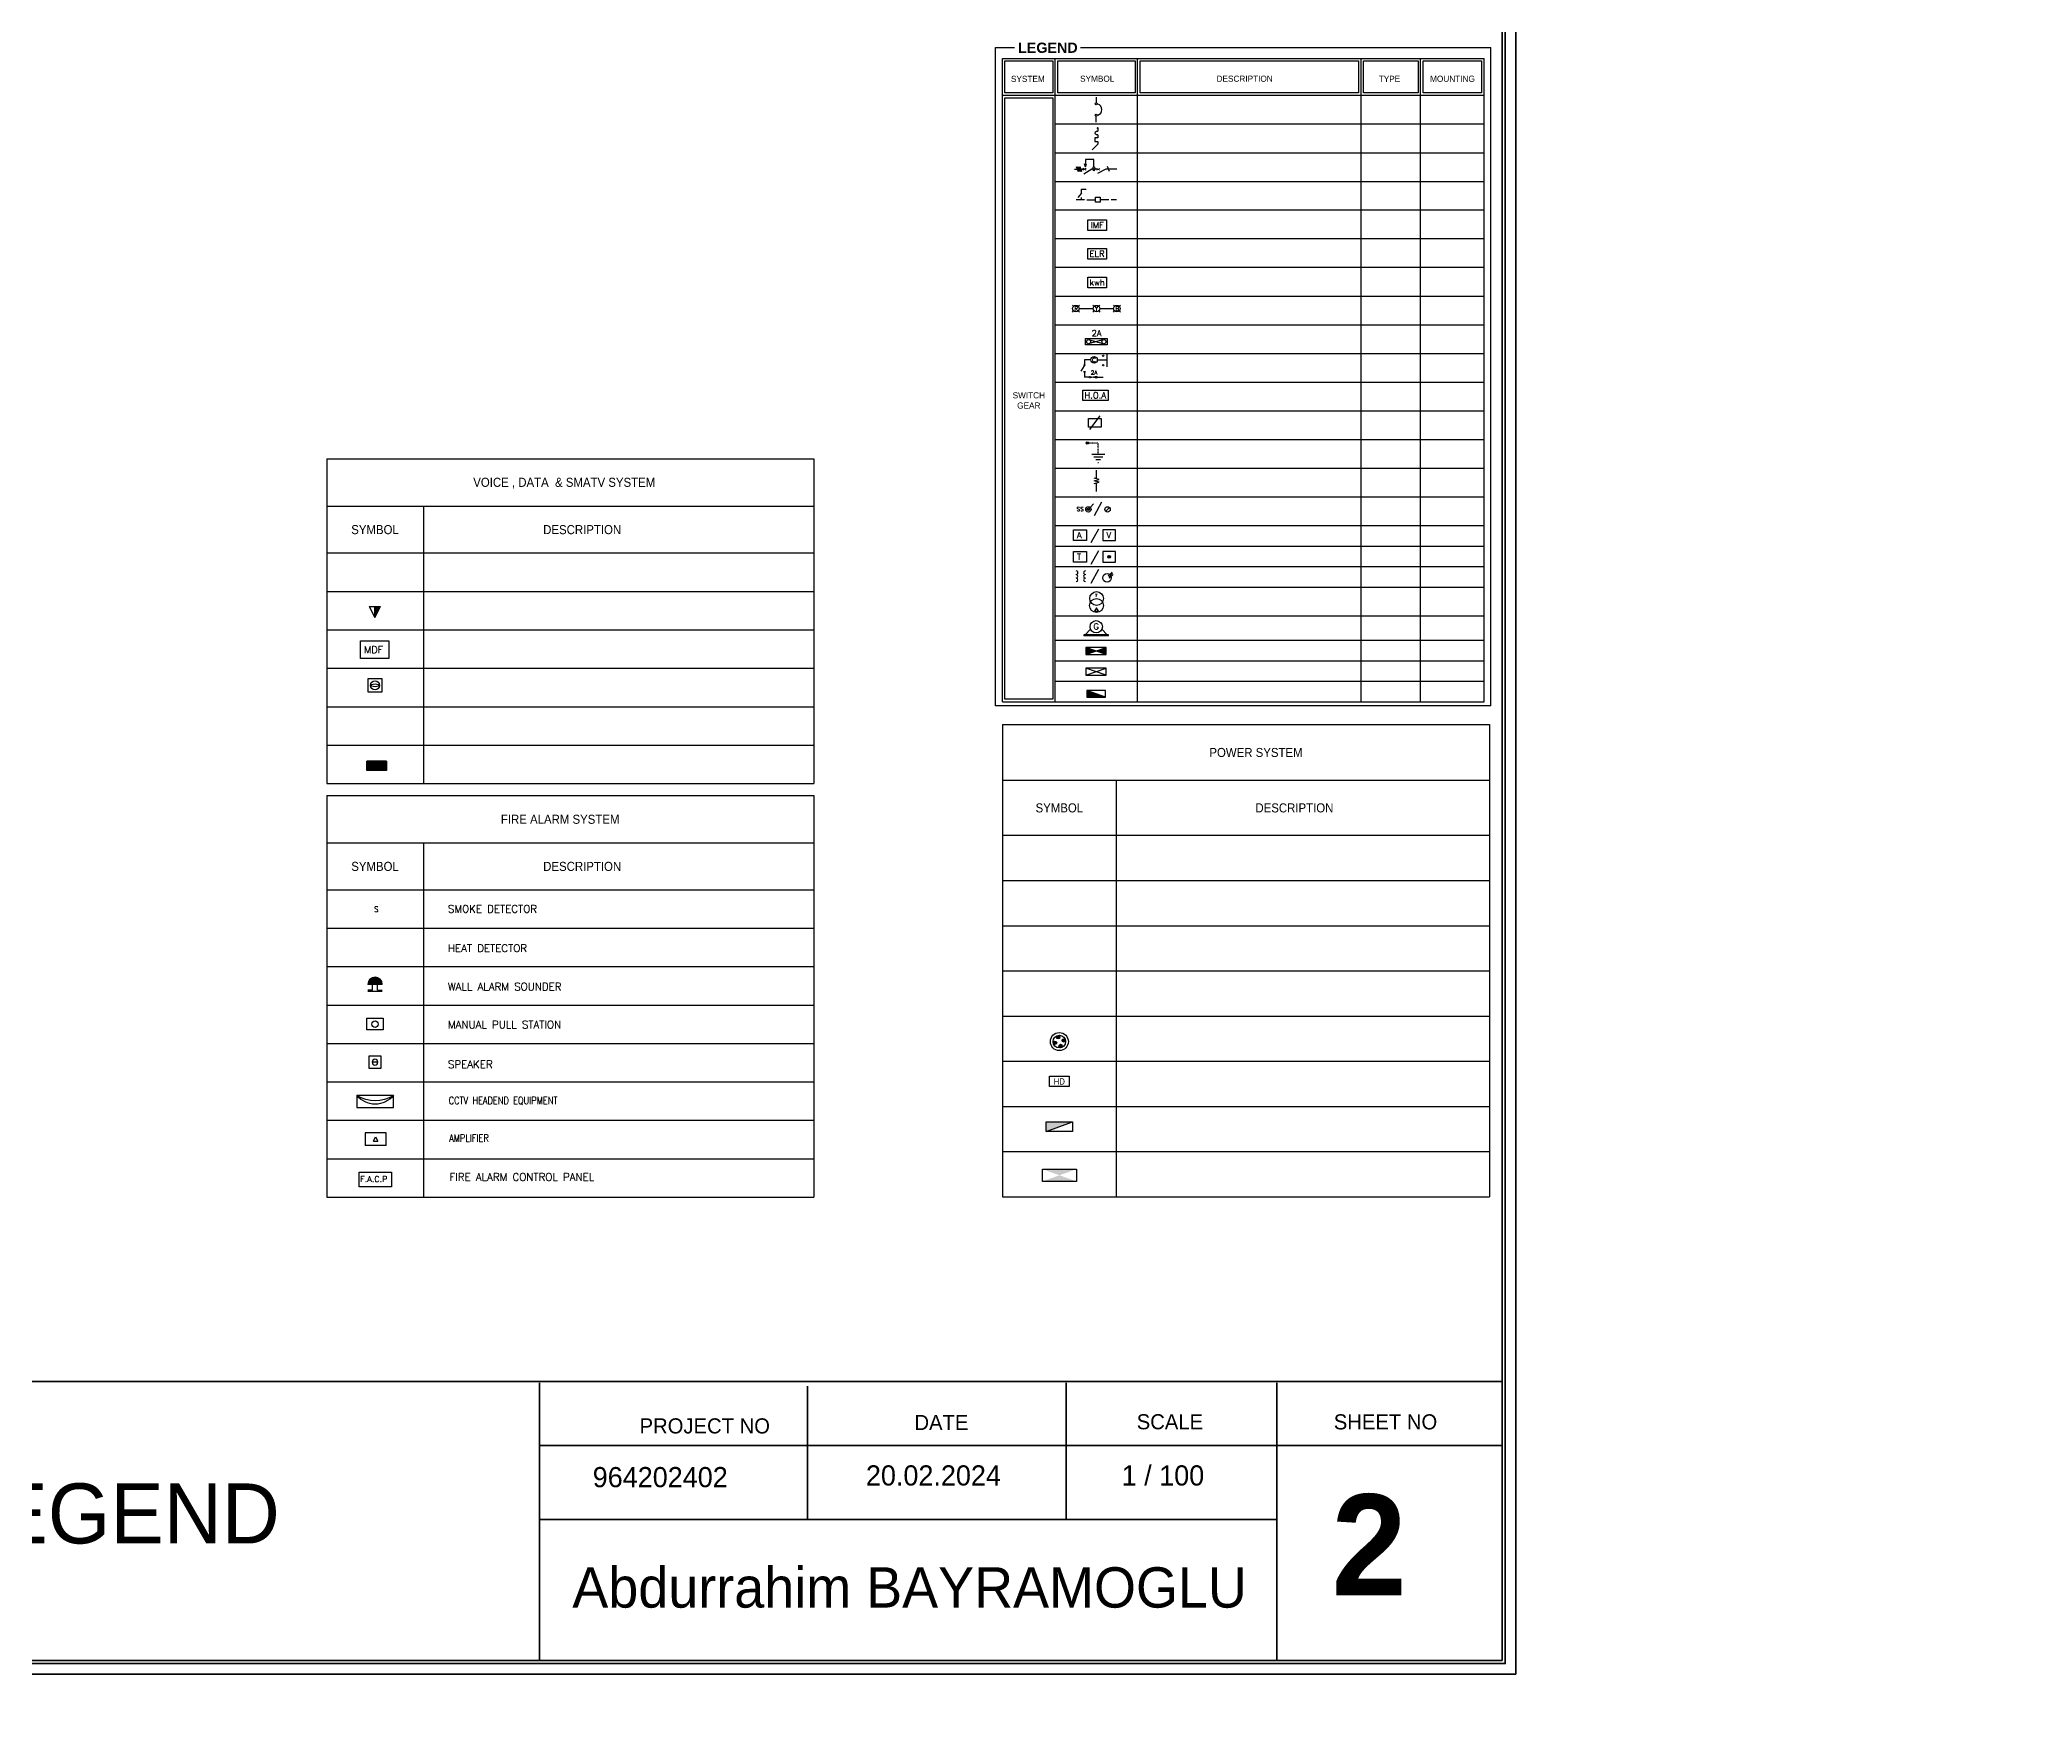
# Model space of a CAD drawing. Header units: centimetres. Extents: x -3207095 to 15275363, y -32656 to 4798027.
# Drawn here: x 675861 to 679843, y 4435628 to 4438991 of the extents above; entities that cross this region are included whole.
import ezdxf

# ---------------------------------------------------------------- set-up
doc = ezdxf.new("R2010")
doc.units = ezdxf.units.CM
doc.linetypes.add('DUZ', pattern=[500, 500])
doc.linetypes.add('HIDDEN', pattern=[0.375, 0.25, -0.125])
doc.layers.get('0').update_dxf_attribs({"color": 1, "linetype": 'DUZ'})
for name, color, linetype in [('BUSBAR', 8, 'Continuous'), ('CKT', 1, 'Continuous'), ('DIM', 1, 'DUZ'), ('ELECFIX', 5, 'Continuous'), ('FC', 251, 'Continuous'), ('LOGO', 7, 'Continuous'), ('MH-EL-FA', 33, 'Continuous'), ('MH-EL-P-PCAB', 162, 'Continuous'), ('MH-EL-T-TXT', 123, 'Continuous'), ('MH-EL-TEL', 222, 'Continuous'), ('MH-PANEL', 123, 'Continuous'), ('MH_Text', 123, 'Continuous'), ('Power_Legend$0$SMC-EL-DB', 170, 'Continuous'), ('Power_Legend$0$SMC-EL-P', 160, 'Continuous'), ('SMC-A-TEXT', 123, 'Continuous'), ('SMC-EL-ACC-WIR', 47, 'Continuous'), ('SMC-EL-CCTV', 33, 'Continuous'), ('SMC-EL-DB', 151, 'Continuous'), ('SMC-EL-FA', 33, 'Continuous'), ('SMC-EL-FA-TXT', 123, 'Continuous'), ('SMC-EL-MATV', 22, 'Continuous'), ('SMC-EL-MDB', 30, 'Continuous'), ('SMC-EL-MU', 120, 'Continuous'), ('SMC-EL-T', 222, 'Continuous'), ('SMC-EL-T-TXT', 123, 'Continuous'), ('SMC-PANEL', 123, 'Continuous'), ('T', 4, 'Continuous'), ('WFP-E-DB', 22, 'Continuous'), ('WFP-E-FA-TXT', 123, 'Continuous'), ('WFP-E-L-SYM', 114, 'Continuous'), ('WFP-E-L-TXT', 7, 'Continuous'), ('WFP-E-P-SYM', 140, 'Continuous')]:
    doc.layers.add(name, color=color, linetype=linetype)
for name, color, linetype, lineweight in [('DUVAR', 7, 'Continuous', 35), ('iç duvar', 7, 'Continuous', 50), ('Main Bus Bar', 130, 'Continuous', 30), ('YAZI', 7, 'Continuous', 15)]:
    doc.layers.add(name, color=color, linetype=linetype, lineweight=lineweight)
doc.layers.get('SMC-EL-FA').off()
doc.styles.add('ARIAL', font='TXT.SHX', dxfattribs={"height": 1})
doc.styles.add('DIM', font='ROMANSTW.SHX', dxfattribs={"width": 0.7})
doc.styles.add('ROMANS', font='romans.shx')
doc.styles.add('smc-1', font='simplex.shx')
doc.styles.add('SMC-2', font='GOTHIC.TTF', dxfattribs={"width": 0.9})
doc.styles.add('WFP-1', font='simplex.shx')
doc.dimstyles.new('1_100', dxfattribs={"dimtxt": 15, "dimasz": 6, "dimexe": 6, "dimexo": 0, "dimgap": 2, "dimtad": 0, "dimdec": 1, "dimzin": 11, "dimdsep": 46, "dimtxsty": 'DIM', "dimblk": 'ARCHTICK', "dimcen": 3, "dimdle": 1.25, "dimclrt": 2, "dimadec": 0, "dimazin": 0, "dimtfac": 1.25, "dimtdec": 1, "dimtix": 1, "dimtofl": 0, "dimtmove": 1, "dimatfit": 3, "dimldrblk": 'ARCHTICK', "dimfxl": 20, "dimfxlon": 1, "dimtolj": 1, "dimtzin": 0, "dimarcsym": 0})

# ---------------------------------------------------------------- blocks, each defined once
blk = doc.blocks.new('_ArchTick')
at = {"color": 0, "linetype": 'ByBlock', "const_width": 0.15}
blk.add_lwpolyline([(-0.5, -0.5), (0.5, 0.5)], dxfattribs=at)
blk = doc.blocks.new('*D242')
at = {"layer": 'Defpoints', "color": 0, "linetype": 'Continuous', "lineweight": 5, "transparency": 16777216}
for p in [(678005.1, 4472415.2), (678185.1, 4472433), (678185.1, 0)]:
    blk.add_point(p, dxfattribs=at)
at = {"layer": 'DIM', "color": 0, "linetype": 'Continuous', "lineweight": -2, "transparency": 16777216}
for p, q in [((678003.8, 4472433), (678080.6, 4472433)), ((678005.1, 4472415.2), (678005.1, 4472439)), ((678186.3, 4472433), (678109.6, 4472433)), ((678185.1, 4472413), (678185.1, 4472439))]:
    blk.add_line(p, q, dxfattribs=at)
at = {"layer": 'DIM', "color": 0, "linetype": 'Continuous', "lineweight": -2, "transparency": 16777216, "xscale": 6, "yscale": 6, "zscale": 6, "rotation": 180}
blk.add_blockref('_ArchTick', (678005.1, 4472433), dxfattribs=at)
at = {"layer": 'DIM', "color": 0, "linetype": 'Continuous', "lineweight": -2, "transparency": 16777216, "xscale": 6, "yscale": 6, "zscale": 6}
blk.add_blockref('_ArchTick', (678185.1, 4472433), dxfattribs=at)
at = {"layer": 'DIM', "color": 2, "linetype": 'Continuous', "lineweight": 5, "transparency": 16777216, "insert": (678095.1, 4472433), "char_height": 15, "attachment_point": 5, "style": 'DIM'}
blk.add_mtext('\\A1;180', dxfattribs=at)
blk = doc.blocks.new('EARTH PIT')
at = {"layer": 'Main Bus Bar'}
blk.add_hatch(color=256, dxfattribs=at).paths.add_polyline_path([(60, 0, 1), (-60, 0, 1)])
at = {"layer": 'Main Bus Bar', "linetype": 'HIDDEN', "ltscale": 15}
for p, q in [((600, 0), (50, 0)), ((600, -600), (600, 0))]:
    blk.add_line(p, q, dxfattribs=at)
at = {"layer": 'Main Bus Bar'}
for p, q in [((240, -600), (960, -600)), ((356, -750), (844, -750)), ((462, -900), (719, -900)), ((578, -1050), (603, -1050))]:
    blk.add_line(p, q, dxfattribs=at)
blk.add_circle((0, 0), 60.5, dxfattribs=at)
blk = doc.blocks.new('MCCB')
at = {"layer": 'BUSBAR', "color": 114}
for p, q in [((0, 154.6875), (-51.5625, 206.25)), ((-28.125, 121.875), (-28.125, 126.5625)), ((-28.125, 126.5625), (0, 126.5625)), ((-28.125, 93.75), (-28.125, 121.875)), ((0, 93.75), (-28.125, 93.75)), ((0, 126.5625), (0, 154.6875)), ((0, 84.375), (0, 93.75)), ((0, 65.625), (0, 84.375)), ((0, 65.625), (0, 70.3125)), ((0, 0), (0, 28.125))]:
    blk.add_line(p, q, dxfattribs=at)
at = {"layer": 'BUSBAR', "color": 114, "const_width": 9.375}
blk.add_lwpolyline([(-4.6875, 0, 1), (4.6875, 0, 1)], format="xyb", close=True, dxfattribs=at)
at = {"layer": 'BUSBAR', "color": 114}
blk.add_arc((-4.21875, 46.875), 19.21875, 77.319616506, 282.680383486, dxfattribs=at)
blk = doc.blocks.new('PB')
blk.add_lwpolyline([(0.141, -0.199), (-0.141, -0.199), (-0.141, 0), (0.141, 0)], close=True)
blk.add_circle((-0.001, -0.103), 0.0562)
blk = doc.blocks.new('FAB')
blk.add_hatch(color=256).paths.add_polyline_path([(-0.122, -0.122, 1), (0.122, -0.122)])
for p, q in [((-0.122, 0), (0.122, 0)), ((-0.043, -0.027), (-0.122, -0.027)), ((-0.122, -0.122), (0.122, -0.122)), ((-0.043, -0.027), (-0.043, -0.122)), ((0.043, -0.027), (0.043, -0.122)), ((0.043, -0.027), (0.122, -0.027))]:
    blk.add_line(p, q)
blk.add_arc((0, -0.122), 0.122, 180, 0)
blk = doc.blocks.new('FACP')
at = {"color": 222}
blk.add_lwpolyline([(-0.525, 0.476), (0.525, 0.476), (0.525, 0), (-0.525, 0)], close=True, dxfattribs=at)
at = {"layer": 'SMC-EL-FA-TXT', "style": 'ROMANS'}
blk.add_text('F.A.C.P', height=0.1898, dxfattribs=at).set_placement((-0.487, 0.158))
blk = doc.blocks.new('GUEST ROOM$0$LAN1')
blk.add_hatch(color=54).paths.add_polyline_path([(0.117, 0.234), (0, 0.234), (0, 0)])
for p, q in [((-0.117, 0.234), (0, 0)), ((-0.117, 0.234), (0.117, 0.234)), ((0, 0), (0, 0.234)), ((0, 0), (0.117, 0.234))]:
    blk.add_line(p, q)
blk = doc.blocks.new('SD')
at = {"color": 140}
blk.add_circle((0, 0), 0.25, dxfattribs=at)
at = {"layer": 'SMC-EL-FA-TXT', "style": 'ROMANS', "width": 0.75}
blk.add_text('S', height=0.197, dxfattribs=at).set_placement((-0.066, -0.101, 0))
blk = doc.blocks.new('SPEAKER')
blk.add_line((-0.101, 0), (0.101, 0))
blk.add_lwpolyline([(-0.213, 0.213), (0.213, 0.213), (0.213, -0.213), (-0.213, -0.213)], close=True)
blk.add_circle((0, 0), 0.101)
blk = doc.blocks.new('MDF')
at = {"color": 91}
blk.add_lwpolyline([(-0.338, 0.423), (0.338, 0.423), (0.338, 0), (-0.338, 0)], close=True, dxfattribs=at)
at = {"layer": 'SMC-EL-T-TXT', "style": 'ROMANS'}
blk.add_text('MDF', height=0.1688, dxfattribs=at).set_placement((-0.254, 0.129))
blk = doc.blocks.new('HEADEND.')
at = {"layer": 'SMC-EL-ACC-WIR'}
for centre, radius, start, end in [((0, -0.651), 0.567, 39.1692, 140.8308), ((0, -0.96), 0.8, 56.6528, 123.3472)]:
    blk.add_arc(centre, radius, start, end, dxfattribs=at)
at = {"layer": 'SMC-EL-MATV'}
blk.add_lwpolyline([(0.44, -0.292), (-0.44, -0.292), (-0.44, 0), (0.44, 0)], close=True, dxfattribs=at)
blk = doc.blocks.new('AMP')
at = {"color": 91}
for p, q in [((-0.253, 0), (0.253, 0)), ((-0.253, -0.298), (-0.253, 0)), ((0.253, 0), (0.253, -0.298)), ((-0.253, -0.298), (0.253, -0.298)), ((0, -0.093), (-0.051, -0.194)), ((0.05, -0.194), (-0.051, -0.194)), ((0.05, -0.194), (0, -0.093))]:
    blk.add_line(p, q, dxfattribs=at)
blk = doc.blocks.new('DOME CAMERA')
blk.add_lwpolyline([(-0.213, 0.213), (0.213, 0.213), (0.213, -0.213), (-0.213, -0.213)], close=True)
blk.add_circle((0, 0), 0.14)
blk.add_ellipse((0, 0), major_axis=(0.14, 0), ratio=0.304314)
blk = doc.blocks.new('TJB')
at = {"layer": 'SMC-EL-T'}
h = blk.add_hatch(color=54, dxfattribs=at)
h.paths.add_polyline_path([(0.338, 0.315), (-0.338, 0.315), (-0.338, 0), (0.338, 0)])
h.paths.add_polyline_path([(-0.251, 0.026), (0.227, 0.026), (0.227, 0.279), (-0.251, 0.279)], flags=24)
at = {"layer": 'SMC-EL-T', "color": 91}
for p, q in [((0.338, 0.315), (-0.338, 0.315)), ((-0.338, 0), (-0.338, 0.315)), ((0.338, 0), (-0.338, 0)), ((0.338, 0.315), (0.338, 0))]:
    blk.add_line(p, q, dxfattribs=at)
at = {"layer": 'SMC-EL-T-TXT', "style": 'ROMANS'}
blk.add_text('TJB', height=0.1688, dxfattribs=at).set_placement((-0.217, 0.068))
blk = doc.blocks.new('IP')
at = {"layer": 'ELECFIX'}
for points in [[(-340, 0, 1), (-263.32, 0, 1)], [(-238.34, 101.66, 1), (-161.66, 101.66, 1)], [(-136.68, 0, 1), (-60, 0, 1)], [(-161.66, -101.66, 1), (-238.34, -101.66, 1)]]:
    blk.add_hatch(color=256, dxfattribs=at).paths.add_polyline_path(points)
for centre, radius in [((-200, 0), 200), ((-301.66, 0), 38.34), ((-200, 101.66), 38.34), ((-98.34, 0), 38.34), ((-200, -101.66), 38.34)]:
    blk.add_circle(centre, radius, dxfattribs=at)
at = {"layer": 'ELECFIX', "color": 8}
blk.add_circle((-200, 0), 140, dxfattribs=at)
blk = doc.blocks.new('MDB')
at = {"layer": 'SMC-EL-MDB'}
h = blk.add_hatch(color=256, dxfattribs=at)
h.paths.add_polyline_path([(-0.622, 0.448), (0, 0.224), (0.622, 0.448)])
h.paths.add_polyline_path([(0.622, 0), (0, 0.224), (-0.622, 0)])
blk.add_lwpolyline([(-0.622, 0.448), (0.622, 0.448), (0.622, 0), (-0.622, 0)], close=True, dxfattribs=at)
blk = doc.blocks.new('*D5711')
at = {"layer": 'Defpoints', "color": 0, "linetype": 'Continuous', "lineweight": 5, "transparency": 16777216}
for p in [(0, 4437573.7), (-26.4, 4437528.7), (690996.9, 4437528.7)]:
    blk.add_point(p, dxfattribs=at)
at = {"layer": 'DIM', "color": 0, "linetype": 'Continuous', "lineweight": -2, "transparency": 16777216}
for p, q in [((-6.4, 4437573.7), (-32.4, 4437573.7)), ((-26.4, 4437575), (-26.4, 4437561.7)), ((-26.4, 4437527.5), (-26.4, 4437540.7)), ((-6.4, 4437528.7), (-32.4, 4437528.7))]:
    blk.add_line(p, q, dxfattribs=at)
at = {"layer": 'DIM', "color": 0, "linetype": 'Continuous', "lineweight": -2, "transparency": 16777216, "xscale": 6, "yscale": 6, "zscale": 6}
for p, rotation in [((-26.4, 4437573.7), 90), ((-26.4, 4437528.7), 270)]:
    blk.add_blockref('_ArchTick', p, dxfattribs=dict(at, rotation=rotation))
at = {"layer": 'DIM', "color": 2, "linetype": 'Continuous', "lineweight": 5, "transparency": 16777216, "insert": (-26.4, 4437551.2), "char_height": 15, "attachment_point": 5, "rotation": 90, "style": 'DIM'}
blk.add_mtext('\\A1;45', dxfattribs=at)
blk = doc.blocks.new('*D5819')
at = {"layer": 'Defpoints', "color": 0, "linetype": 'Continuous', "lineweight": 5, "transparency": 16777216}
for p in [(691256.9, 4438668.7), (0, 4437978.7), (691238.5, 4437978.7)]:
    blk.add_point(p, dxfattribs=at)
at = {"layer": 'DIM', "color": 0, "linetype": 'Continuous', "lineweight": -2, "transparency": 16777216}
for p, q in [((691256.9, 4438668.7), (691232.5, 4438668.7)), ((691238.5, 4438670), (691238.5, 4438339.2)), ((691238.5, 4437977.5), (691238.5, 4438308.2)), ((691218.5, 4437978.7), (691244.5, 4437978.7))]:
    blk.add_line(p, q, dxfattribs=at)
at = {"layer": 'DIM', "color": 0, "linetype": 'Continuous', "lineweight": -2, "transparency": 16777216, "xscale": 6, "yscale": 6, "zscale": 6}
for p, rotation in [((691238.5, 4438668.7), 90), ((691238.5, 4437978.7), 270)]:
    blk.add_blockref('_ArchTick', p, dxfattribs=dict(at, rotation=rotation))
at = {"layer": 'DIM', "color": 2, "linetype": 'Continuous', "lineweight": 5, "transparency": 16777216, "insert": (691238.5, 4438323.7), "char_height": 15, "attachment_point": 5, "rotation": 90, "style": 'DIM'}
blk.add_mtext('\\A1;690', dxfattribs=at)

msp = doc.modelspace()

# ---------------------------------------------------------------- hatches: boundary and pattern name
at = {"layer": 'Power_Legend$0$SMC-EL-DB'}
msp.add_hatch(color=256, dxfattribs=at).paths.add_polyline_path([(677871.91, 4436828.12), (677871.91, 4436809.01), (677925.01, 4436828.12)])
at = {"layer": 'WFP-E-DB'}
for points in [[(677971.81, 4437769.26), (677951.35, 4437776.18), (677951.35, 4437762.35)], [(677992.27, 4437776.18), (677971.81, 4437769.26), (677992.27, 4437762.35)], [(677953.13, 4437690.76), (677953.13, 4437676.93), (677990.48, 4437676.93)]]:
    msp.add_hatch(color=256, dxfattribs=at).paths.add_polyline_path(points)
at = {"layer": 'WFP-E-L-SYM'}
msp.add_hatch(color=256, dxfattribs=at).paths.add_polyline_path([(677958.67, 4438052.4, 1), (677954.29, 4438052.4, 1)])
at = {"layer": 'WFP-E-P-SYM'}
msp.add_hatch(color=256, dxfattribs=at).paths.add_polyline_path([(678000.86, 4437957.72, 1), (677995.5, 4437957.72, 1)])

# ---------------------------------------------------------------- linework, layer by layer
at = {"layer": 'CKT', "linetype": 'Continuous'}
for p, q in [((677931.9, 4438737.87, -21.24), (677935.83, 4438727.73, -21.24)), ((677934.3, 4438737.87, -21.24), (677938.23, 4438727.73, -21.24)), ((677936.69, 4438737.87, -21.24), (677940.63, 4438727.73, -21.24)), ((677939.09, 4438737.87, -21.24), (677943.03, 4438727.73, -21.24)), ((677950.7, 4438737.15, -30.67), (677948.5, 4438742.85, -253.99)), ((677967.48, 4438751.69, -63.28), (677950.7, 4438751.69, -30.67)), ((677950.7, 4438751.69, -30.67), (677950.7, 4438737.15, -30.67)), ((677950.7, 4438737.15, -30.67), (677952.91, 4438742.85, -253.99)), ((677967.48, 4438737.79, -63.28), (677967.48, 4438751.69, -63.28)), ((677994.27, 4438738.48, -0.14), (677998.2, 4438728.35, -0.14))]:
    msp.add_line(p, q, dxfattribs=at)
msp.add_ellipse((677967.48, 4438733.49, -63.28), major_axis=(0, 4.29), ratio=0.3845618, dxfattribs=at)
at = {"layer": 'DUVAR'}
for p, q in [((678783.41, 4436309.09), (671638.01, 4436309.09)), ((676859.45, 4436306.36), (676859.45, 4435751.86)), ((677395.2, 4436299.7), (677395.2, 4436033.75)), ((677912.22, 4436306.36), (677912.22, 4436033.75)), ((678332.95, 4436306.36), (678332.95, 4435751.86)), ((678784.49, 4436181.15), (676859.45, 4436181.15)), ((678332.95, 4436033.75), (676859.45, 4436033.75))]:
    msp.add_line(p, q, dxfattribs=at)
for points in [[(671610.71, 4440524.56), (678810.71, 4440524.56), (678810.71, 4435724.56), (671610.71, 4435724.56)], [(671631.71, 4440503.56), (678789.71, 4440503.56), (678789.71, 4435745.56), (671631.71, 4435745.56)], [(671638.01, 4440497.26), (678783.41, 4440497.26), (678783.41, 4435751.86), (671638.01, 4435751.86)]]:
    msp.add_lwpolyline(points, close=True, dxfattribs=at)
at = {"layer": 'iç duvar', "color": 7, "lineweight": 18}
msp.add_line((678810.71, 4440524.56), (678810.71, 4435724.56), dxfattribs=at)
at = {"layer": 'MH-PANEL'}
for p, q in [((677770.89, 4437659.75), (677770.89, 4438975.54)), ((677770.89, 4438975.54), (677809.08, 4438975.54)), ((677940.7, 4438975.54), (678761.15, 4438975.54)), ((678761.15, 4437659.75), (678761.15, 4438975.54)), ((677784.62, 4438953.82), (678747.42, 4438953.82)), ((677784.62, 4437667.99), (677784.62, 4438953.82)), ((677890.25, 4437667.99), (677890.25, 4438953.82)), ((678054.8, 4437667.99), (678054.8, 4438953.82)), ((678501.57, 4437667.99), (678501.57, 4438953.82)), ((678620.44, 4437667.99), (678620.44, 4438953.82)), ((678747.42, 4437667.99), (678747.42, 4438953.82)), ((677784.62, 4438880.11), (678747.42, 4438880.11)), ((676434, 4438153.74), (676434, 4437504.49)), ((676434, 4438153.74), (677407.49, 4438153.74)), ((677407.49, 4438153.74), (677407.49, 4437504.49)), ((677407.49, 4438058.42), (676434, 4438058.42)), ((676627.29, 4438058.42), (676627.29, 4437504.49)), ((676434, 4437965.35), (677407.49, 4437965.35)), ((676434, 4437888.54), (677407.49, 4437888.54)), ((676434, 4437811.73), (677407.49, 4437811.73)), ((676434, 4437734.92), (677407.49, 4437734.92)), ((676434, 4437658.11), (677407.49, 4437658.11)), ((678761.15, 4437659.75), (677770.89, 4437659.75)), ((676434, 4437581.3), (677407.49, 4437581.3)), ((676434, 4437504.49), (677407.49, 4437504.49)), ((676434, 4437480.64), (676434, 4436677.77)), ((676627.29, 4437385.32), (676627.29, 4436677.77)), ((676434, 4437292.24), (677407.49, 4437292.24)), ((676434, 4437215.43), (677407.49, 4437215.43)), ((676434, 4437138.63), (677407.49, 4437138.63)), ((676434, 4437061.82), (677407.49, 4437061.82)), ((676434, 4436985.01), (677407.49, 4436985.01)), ((676434, 4436908.2), (677407.49, 4436908.2)), ((676434, 4436831.39), (677407.49, 4436831.39)), ((676434, 4436754.58), (677407.49, 4436754.58)), ((676434, 4436677.77), (677407.49, 4436677.77))]:
    msp.add_line(p, q, dxfattribs=at)
for points in [[(677789.61, 4438948.83), (677885.25, 4438948.83), (677885.25, 4438885.11), (677789.61, 4438885.11)], [(677895.24, 4438948.83), (678049.81, 4438948.83), (678049.81, 4438885.11), (677895.24, 4438885.11)], [(678059.8, 4438948.83), (678496.57, 4438948.83), (678496.57, 4438885.11), (678059.8, 4438885.11)], [(678506.56, 4438948.83), (678615.45, 4438948.83), (678615.45, 4438885.11), (678506.56, 4438885.11)], [(678625.43, 4438948.83), (678742.42, 4438948.83), (678742.42, 4438885.11), (678625.43, 4438885.11)], [(677885.25, 4437672.99), (677789.61, 4437672.99), (677789.61, 4438875.12), (677885.25, 4438875.12)]]:
    msp.add_lwpolyline(points, close=True, dxfattribs=at)
for points in [[(677890.25, 4438822.78), (678747.42, 4438822.78)], [(677890.25, 4438765.45), (678747.42, 4438765.45)], [(677890.25, 4438708.12), (678747.42, 4438708.12)], [(678747.42, 4438650.79), (677890.25, 4438650.79)], [(678747.42, 4438593.46), (677890.25, 4438593.46)], [(678747.42, 4438536.13), (677890.25, 4438536.13)], [(677890.25, 4438478.8), (678747.42, 4438478.8)], [(677890.25, 4438421.47), (678747.42, 4438421.47)], [(677890.25, 4438364.14), (678747.42, 4438364.14)], [(677890.25, 4438306.81), (678747.42, 4438306.81)], [(677890.25, 4438249.48), (678747.42, 4438249.48)], [(677890.25, 4438192.15), (678747.42, 4438192.15)], [(677890.25, 4438134.82), (678747.42, 4438134.82)], [(677890.25, 4438077.49), (678747.42, 4438077.49)], [(677890.25, 4438020.16), (678747.42, 4438020.16)], [(677890.25, 4437979.21), (678747.42, 4437979.21)], [(677890.25, 4437938.26), (678747.42, 4437938.26)], [(677890.25, 4437897.31), (678747.42, 4437897.31)], [(677890.25, 4437839.98), (678747.42, 4437839.98)], [(677890.25, 4437790.84), (678747.42, 4437790.84)], [(677890.25, 4437749.89), (678747.42, 4437749.89)], [(677890.25, 4437708.94), (678747.42, 4437708.94)], [(677784.62, 4437667.99), (678747.42, 4437667.99)], [(676434, 4437480.64), (677407.49, 4437480.64), (677407.49, 4436677.77)], [(677407.49, 4437385.32), (676434, 4437385.32)]]:
    msp.add_lwpolyline(points, dxfattribs=at)
at = {"layer": 'Power_Legend$0$SMC-EL-DB', "ltscale": 0.8}
msp.add_line((677871.91, 4436809.01), (677925.01, 4436828.12), dxfattribs=at)
msp.add_lwpolyline([(677871.91, 4436828.12), (677925.01, 4436828.12), (677925.01, 4436809.01), (677871.91, 4436809.01)], close=True, dxfattribs=at)
at = {"layer": 'Power_Legend$0$SMC-EL-P'}
for p, q in [((677878.84, 4436898.9), (677878.84, 4436919.36)), ((677878.84, 4436919.36), (677918.08, 4436919.36)), ((677918.08, 4436898.9), (677878.84, 4436898.9)), ((677918.08, 4436919.36), (677918.08, 4436898.9))]:
    msp.add_line(p, q, dxfattribs=at)
at = {"layer": 'SMC-PANEL'}
for p, q in [((677784.84, 4437622.48), (677784.84, 4436678.61)), ((678012.07, 4437510.42), (678012.07, 4436678.61)), ((677784.84, 4437401), (678758.33, 4437401)), ((677784.84, 4437310.7), (678758.33, 4437310.7)), ((677784.84, 4437220.4), (678758.33, 4437220.4)), ((677784.84, 4437130.1), (678758.33, 4437130.1)), ((677784.84, 4437039.81), (678758.33, 4437039.81)), ((677784.84, 4436949.51), (678758.33, 4436949.51)), ((677784.84, 4436859.21), (678758.33, 4436859.21)), ((677784.84, 4436768.91), (678758.33, 4436768.91)), ((677784.84, 4436678.61), (678758.33, 4436678.61))]:
    msp.add_line(p, q, dxfattribs=at)
for points in [[(677784.84, 4437622.48), (678758.33, 4437622.48), (678758.33, 4436678.61)], [(678758.33, 4437510.42), (677784.84, 4437510.42)]]:
    msp.add_lwpolyline(points, dxfattribs=at)
at = {"layer": 'T'}
for p, q in [((677924.63, 4438460.66), (677926.94, 4438458.34)), ((677924.63, 4438446.76), (677926.94, 4438449.07)), ((677936.21, 4438458.34), (677938.52, 4438460.66)), ((677936.21, 4438449.07), (677938.52, 4438446.76)), ((677938.13, 4438453.71), (677965.97, 4438453.71)), ((677965.58, 4438460.66), (677967.89, 4438458.34)), ((677965.58, 4438446.76), (677967.89, 4438449.07)), ((677977.16, 4438458.34), (677979.47, 4438460.66)), ((677977.16, 4438449.07), (677979.47, 4438446.76)), ((677979.08, 4438453.71), (678006.92, 4438453.71)), ((678006.53, 4438460.66), (678008.84, 4438458.34)), ((678006.53, 4438446.76), (678008.84, 4438449.07)), ((678018.11, 4438458.34), (678020.42, 4438460.66)), ((678018.11, 4438449.07), (678020.42, 4438446.76)), ((677958.72, 4438391.24), (677985.56, 4438384.07)), ((677985.56, 4438391.24), (677958.72, 4438384.07)), ((677959.68, 4438318.16), (677973.24, 4438315.14)), ((677973.24, 4438318.16), (677959.68, 4438315.14))]:
    msp.add_line(p, q, dxfattribs=at)
msp.add_lwpolyline([(677950.49, 4438393.97), (677993.78, 4438393.97), (677993.78, 4438381.34), (677950.49, 4438381.34)], close=True, dxfattribs=at)
for centre, radius in [((677931.57, 4438453.71), 6.55), ((677972.52, 4438453.71), 6.55), ((678013.47, 4438453.71), 6.55), ((677956.81, 4438387.66), 4.06), ((677987.47, 4438387.66), 4.06), ((677967.81, 4438351.18), 6.55), ((677959.68, 4438316.65), 1.51), ((677973.24, 4438316.65), 1.51)]:
    msp.add_circle(centre, radius, dxfattribs=at)
at = {"layer": 'WFP-E-DB'}
for p, q in [((677951.35, 4437762.35), (677992.27, 4437776.18)), ((677992.27, 4437762.35), (677951.35, 4437776.18)), ((677951.35, 4437721.4), (677992.27, 4437735.23)), ((677992.27, 4437721.4), (677951.35, 4437735.23)), ((677990.48, 4437676.93), (677953.13, 4437690.76))]:
    msp.add_line(p, q, dxfattribs=at)
for points in [[(677992.27, 4437776.18), (677951.35, 4437776.18), (677951.35, 4437762.35), (677992.27, 4437762.35)], [(677992.27, 4437735.23), (677951.35, 4437735.23), (677951.35, 4437721.4), (677992.27, 4437721.4)], [(677990.48, 4437690.76), (677953.13, 4437690.76), (677953.13, 4437676.93), (677990.48, 4437676.93)]]:
    msp.add_lwpolyline(points, close=True, dxfattribs=at)
at = {"layer": 'WFP-E-L-SYM'}
for p, q in [((677972.14, 4438876.72), (677972.14, 4438864.93)), ((677972.14, 4438826.5), (677972.14, 4438838.3)), ((677928.6, 4438732.8, 0.24), (677946.81, 4438732.8, 0.24)), ((677947.34, 4438722.98, -64.99), (677963.64, 4438732.88, -64.99)), ((677963.64, 4438732.88, -64.99), (677974.32, 4438732.88, -64.99)), ((677975.66, 4438724.17), (677991.96, 4438732.88)), ((677991.96, 4438732.88), (678013.22, 4438732.88)), ((677942.47, 4438684.78), (677935.66, 4438676.06)), ((677942.47, 4438684.78), (677942.47, 4438692.54)), ((677942.47, 4438692.54), (677952.18, 4438692.54)), ((677948.95, 4438671.36), (677932.37, 4438671.36)), ((677942.47, 4438671.36), (677942.47, 4438676.06)), ((677953.66, 4438671.36), (677970.76, 4438671.36)), ((677997.29, 4438671.36), (677980.19, 4438671.36)), ((678012.82, 4438671.36), (678001.99, 4438671.36)), ((677948.09, 4438339.63), (677941.33, 4438328.88)), ((677961.26, 4438351.18), (677948.72, 4438351.18)), ((677948.72, 4438351.18), (677948.72, 4438341.8)), ((677974.37, 4438351.18), (677993.49, 4438351.18)), ((677993.49, 4438362.57), (677993.49, 4438337.56)), ((677948.72, 4438326.03), (677948.72, 4438316.65)), ((677958.17, 4438316.65), (677948.72, 4438316.65)), ((677974.75, 4438316.65), (677986.08, 4438316.65)), ((677979.11, 4438239.15), (677958.45, 4438212.21)), ((677972.55, 4438113.54), (677972.55, 4438130.93)), ((677978.01, 4438112.08), (677968.21, 4438114.7)), ((677968.21, 4438109.45), (677978.01, 4438112.08)), ((677978.01, 4438106.82), (677968.21, 4438109.45)), ((677968.21, 4438104.2), (677978.01, 4438106.82)), ((677972.55, 4438087.97), (677972.55, 4438105.36)), ((677956.48, 4438052.4), (677966.61, 4438063.59)), ((677990.98, 4438048.57), (677998.63, 4438056.22)), ((677996, 4437919.54), (678003.89, 4437927.05)), ((677997.11, 4437917.14), (678005, 4437924.65)), ((677998.22, 4437914.74), (678006.11, 4437922.26))]:
    msp.add_line(p, q, dxfattribs=at)
at = {"layer": 'WFP-E-L-SYM', "const_width": 0.0133}
for points in [[(677959.69, 4438676.22), (677948.95, 4438671.36), (677959.69, 4438666.49)], [(677964.4, 4438676.22), (677953.66, 4438671.36), (677964.4, 4438666.49)], [(677986.55, 4438676.22), (677997.29, 4438671.36), (677986.55, 4438666.49)], [(677991.25, 4438676.22), (678001.99, 4438671.36), (677991.25, 4438666.49)]]:
    msp.add_lwpolyline(points, dxfattribs=at)
at = {"layer": 'WFP-E-L-SYM'}
for points in [[(677980.19, 4438676.22), (677980.19, 4438666.49), (677970.76, 4438666.49), (677970.76, 4438676.22)], [(677956.94, 4438234.04), (677982.14, 4438234.04), (677982.14, 4438217.11), (677956.94, 4438217.11)]]:
    msp.add_lwpolyline(points, close=True, dxfattribs=at)
for centre, radius in [((677972.14, 4438863.02), 1.9), ((677972.14, 4438840.2), 1.9), ((677948.72, 4438340.62), 1.18), ((677948.72, 4438327.21), 1.18), ((677985.97, 4438359.59), 1.24), ((677985.97, 4438340.53), 1.24), ((677956.48, 4438052.4), 5.41), ((677956.48, 4438052.4), 2.19), ((677994.8, 4438052.4), 5.41), ((677993.73, 4437915.82), 8.6)]:
    msp.add_circle(centre, radius, dxfattribs=at)
for centre, radius, start, end in [((677972.14, 4438851.61), 11.41, 285.46601, 74.53399), ((677932.05, 4437925.89), 3.53, 268.98904, 91.01096), ((677950.38, 4437925.89), 3.53, 88.98904, 271.01096), ((677932, 4437918.84), 3.53, 269.74727, 90.25273), ((677931.99, 4437911.78), 3.53, 270, 90), ((677950.43, 4437918.84), 3.53, 89.74727, 270.25273), ((677950.45, 4437911.78), 3.53, 90, 270)]:
    msp.add_arc(centre, radius, start, end, dxfattribs=at)
at = {"layer": 'WFP-E-P-SYM'}
for p, q in [((677982.81, 4438067.2), (677967.85, 4438039.49)), ((677976.45, 4438013.2), (677961.5, 4437985.49)), ((677976.45, 4437969.9), (677961.5, 4437942.19)), ((677976.45, 4437932.08), (677961.5, 4437904.37)), ((677950.05, 4437802), (677960.9, 4437813.01)), ((677994.23, 4437802), (677983.37, 4437813.01)), ((677996.68, 4437802), (677947.59, 4437802)), ((677947.59, 4437802), (677947.59, 4437799.55)), ((677996.68, 4437799.55), (677947.59, 4437799.55)), ((677996.68, 4437799.55), (677996.68, 4437802))]:
    msp.add_line(p, q, dxfattribs=at)
for points in [[(677955.31, 4438630.97), (677992.6, 4438630.97), (677992.6, 4438610.06), (677955.31, 4438610.06)], [(677955.31, 4438573.64), (677992.6, 4438573.64), (677992.6, 4438552.73), (677955.31, 4438552.73)], [(677955.31, 4438516.31), (677992.6, 4438516.31), (677992.6, 4438495.4), (677955.31, 4438495.4)], [(677945.08, 4438290.74), (677996.33, 4438290.74), (677996.33, 4438269.84), (677945.08, 4438269.84)], [(677926.96, 4438011.47), (677952.59, 4438011.47), (677952.59, 4437990.57), (677926.96, 4437990.57)], [(678010.99, 4438011.47), (677985.37, 4438011.47), (677985.37, 4437990.57), (678010.99, 4437990.57)], [(677926.96, 4437968.17), (677952.59, 4437968.17), (677952.59, 4437947.27), (677926.96, 4437947.27)], [(678010.99, 4437968.17), (677985.37, 4437968.17), (677985.37, 4437947.27), (678010.99, 4437947.27)], [(677972.73, 4437855.78), (677969.03, 4437849.36), (677976.43, 4437849.36)]]:
    msp.add_lwpolyline(points, close=True, dxfattribs=at)
for centre, radius in [((677998.18, 4437957.72), 2.68), ((677972.73, 4437860.32), 13.85), ((677972.93, 4437874.17), 13.85), ((677972.14, 4437817.96), 12.27)]:
    msp.add_circle(centre, radius, dxfattribs=at)

# ---------------------------------------------------------------- block references
at = {"layer": 'FC', "xscale": 0.08991959652735447, "yscale": 0.08991959652735447, "zscale": 0.08991959652735447, "rotation": 105.4037982765812}
msp.add_blockref('IP', (677893.68, 4437005.99), dxfattribs=at)
at = {"layer": 'Main Bus Bar', "xscale": 0.03685499999604035, "yscale": 0.03685499999604035, "zscale": 0.03685499999604035}
msp.add_blockref('EARTH PIT', (677954.21, 4438185.03), dxfattribs=at)
at = {"layer": 'MH-EL-FA', "xscale": 118.6256226013735, "yscale": 118.6256226013735, "zscale": 118.6256226013735, "rotation": 180}
msp.add_blockref('FAB', (676530.64, 4437088.6), dxfattribs=at)
at = {"layer": 'MH-EL-FA'}
for name, p, xscale, yscale, zscale in [('PB', (676530.72, 4437035.25), 114.8403221006815, 114.8403221006815, 114.8403221006815), ('FACP', (676531.22, 4436698.37), 61.559999999768, 61.559999999768, 61.559999999768)]:
    msp.add_blockref(name, p, dxfattribs=dict(at, xscale=xscale, yscale=yscale, zscale=zscale))
at = {"layer": 'MH-EL-P-PCAB', "xscale": -0.2097151055638152, "yscale": 0.2097151055945652, "zscale": 0.2097151055992052, "rotation": 180}
msp.add_blockref('MCCB', (677975.05, 4438814.57), dxfattribs=at)
at = {"layer": 'MH-EL-TEL', "xscale": 96.03359999963578, "yscale": 96.03359999963578, "zscale": 96.03359999963578}
msp.add_blockref('GUEST ROOM$0$LAN1', (676530.34, 4437836.06), dxfattribs=at)
at = {"layer": 'SMC-EL-CCTV', "xscale": 64.12499999975697, "yscale": 64.12499999975697, "zscale": 64.12499999975697}
msp.add_blockref('DOME CAMERA', (676530.75, 4437700.78), dxfattribs=at)
at = {"layer": 'SMC-EL-DB', "xscale": 54.3888400940308, "yscale": 54.3888400940308, "zscale": 54.3888400940308}
msp.add_blockref('MDB', (677898.59, 4436709.34), dxfattribs=at)
at = {"layer": 'SMC-EL-FA', "xscale": 56.99999999978397, "yscale": 56.99999999978397, "zscale": 56.99999999978397}
msp.add_blockref('SD', (676532.96, 4437253.52), dxfattribs=at)
at = {"layer": 'SMC-EL-MATV', "xscale": -83.36249999968406, "yscale": 83.36249999968406, "zscale": 83.36249999968406, "rotation": 180}
msp.add_blockref('HEADEND.', (676530.97, 4436856.65), dxfattribs=at)
at = {"layer": 'SMC-EL-MATV', "xscale": -83.36250030276354, "yscale": 83.36250030263584, "zscale": 83.3625003026221}
msp.add_blockref('AMP', (676531.78, 4436806.09), dxfattribs=at)
at = {"layer": 'SMC-EL-MU', "xscale": -56.99999999978397, "yscale": 56.99999999978397, "zscale": 56.99999999978397}
msp.add_blockref('SPEAKER', (676530.58, 4436947.62), dxfattribs=at)
at = {"layer": 'SMC-EL-T'}
for name, p, xscale, yscale, zscale in [('MDF', (676529.91, 4437754.24), 83.36249999968378, 83.36249999968378, 83.36249999968378), ('TJB', (676534.17, 4437530.7), 58.04659345490475, 58.04659345490475, 58.04659345490475)]:
    msp.add_blockref(name, p, dxfattribs=dict(at, xscale=xscale, yscale=yscale, zscale=zscale))

# ---------------------------------------------------------------- texts
at = {"layer": 'CKT', "linetype": 'Continuous', "style": 'ROMANS'}
for p in [(677952.18, 4438729.72, 219.68), (677979.55, 4438729.39, -0.14)]:
    msp.add_text('X', height=6.51, rotation=90, dxfattribs=at).set_placement(p)
at = {"layer": 'LOGO', "attachment_point": 1}
for s, insert, char_height, width in [('{\\fGoudy Old Style|b0|i0|c0|p18;GENERAL NOTES/LEGEND}', (674271.52, 4436105.62), 120, 2385.7309), ('{\\fGoudy Old Style|b1|i0|c0|p18;2}', (678442.59, 4436083.81), 201.6, 680.2848)]:
    msp.add_mtext(s, dxfattribs=dict(at, insert=insert, char_height=char_height, width=width))
at = {"layer": 'MH-EL-T-TXT', "char_height": 15, "attachment_point": 1, "style": 'smc-1'}
for s, insert in [('SMOKE DETECTOR', (676676.41, 4437261.37)), ('HEAT DETECTOR', (676676.41, 4437182.88)), ('WALL ALARM SOUNDER', (676676.41, 4437106.07)), ('MANUAL PULL STATION', (676676.41, 4437030.1)), ('SPEAKER', (676676.41, 4436950.78)), ('{\\W0.8;CCTV HEADEND EQUIPMENT}', (676677.91, 4436878.63)), ('{\\W0.8;AMPLIFIER}', (676678.81, 4436803.26)), ('{\\C123;FIRE ALARM CONTROL PANEL}', (676679.43, 4436725.58))]:
    msp.add_mtext(s, dxfattribs=dict(at, insert=insert))
at = {"layer": 'MH_Text', "char_height": 18.144, "attachment_point": 5, "style": 'SMC-2'}
for s, insert in [('{\\fArial|b0|i0|c0|p34;VOICE , DATA  & SMATV SYSTEM}', (676908.86, 4438104.91)), ('{\\fArial|b0|i0|c0|p34;SYMBOL}', (676530.64, 4438011.89)), ('{\\fArial|b0|i0|c0|p34;DESCRIPTION}', (676944.68, 4438011.89)), ('{\\fArial|b0|i0|c0|p34;POWER SYSTEM}', (678291.47, 4437566.45)), ('{\\fArial|b0|i0|c0|p34;SYMBOL}', (677898.46, 4437455.71)), ('{\\fArial|b0|i0|c0|p34;DESCRIPTION}', (678368.29, 4437455.71)), ('{\\fArial|b0|i0|c0|p34;FIRE ALARM SYSTEM}', (676900.67, 4437432.98)), ('{\\fArial|b0|i0|c0|p34;SYMBOL}', (676530.64, 4437338.78)), ('{\\fArial|b0|i0|c0|p34;DESCRIPTION}', (676944.68, 4437338.78))]:
    msp.add_mtext(s, dxfattribs=dict(at, insert=insert))
at = {"layer": 'SMC-A-TEXT', "insert": (677898.46, 4436909.13), "char_height": 12.798, "attachment_point": 5, "style": 'SMC-2'}
msp.add_mtext('HD', dxfattribs=at)
at = {"layer": 'WFP-E-FA-TXT', "ltscale": 5, "insert": (677815.91, 4438985.44), "char_height": 20.475, "width": 117.9709, "attachment_point": 1, "style": 'WFP-1'}
msp.add_mtext('\\pxt622.71;{\\fArial|b1|i0|c0|p34;LEGEND}', dxfattribs=at)
at = {"layer": 'WFP-E-L-TXT', "ltscale": 5, "char_height": 12.285}
for s, insert, width, attachment_point in [('SYSTEM', (677801.74, 4438906.59), 66.2278, 7), ('SWITCH\\PGEAR', (677837.44, 4438253.72), 101.7886, 8)]:
    msp.add_mtext(s, dxfattribs=dict(at, insert=insert, width=width, attachment_point=attachment_point))
at = {"layer": 'WFP-E-L-TXT', "char_height": 12.285, "attachment_point": 1}
for s, insert, width in [('SYMBOL', (677939.9, 4438919.45), 41.769), ('DESCRIPTION', (678212.66, 4438919.45), 113.0278), ('TYPE', (678536.79, 4438919.11), 42.2428), ('MOUNTING', (678639.47, 4438919.31), 89.6278)]:
    msp.add_mtext(s, dxfattribs=dict(at, insert=insert, width=width))
at = {"layer": 'WFP-E-P-SYM', "style": 'ROMANS', "width": 0.8}
msp.add_text('Y', height=6.4, dxfattribs=at).set_placement((677970.16, 4437877.55))
at = {"layer": 'WFP-E-P-SYM', "attachment_point": 1, "style": 'ARIAL'}
for s, insert, char_height, width in [('IMF', (677961.09, 4438626.87), 12.285, 28.643), ('ELR', (677958.88, 4438569.54), 12.285, 28.643), ('kwh', (677958.88, 4438512.21), 12.285, 28.643), ('R', (677928.42, 4438457.8), 8.19, 8.1993), ('Y', (677969.37, 4438457.8), 8.19, 8.1993), ('B', (678010.32, 4438457.8), 8.19, 8.1993), ('2A', (677962.87, 4438410.78), 12.285, 21.1146), ('2A', (677961.3, 4438329.97), 8.19, 8.1993), ('C', (677963.96, 4438355.27), 8.19, 8.1993), ('H.O.A', (677948.64, 4438286.65), 12.285, 46.8494), ('SS', (677933.04, 4438057.18), 8.19, 14.7468), ('A', (677933.64, 4438007.17), 12.28, 11.6201), ('V', (677992.7, 4438007.17), 12.28, 11.6201), ('T', (677933.64, 4437963.87), 12.28, 11.6201), ('G', (677966.44, 4437824.6), 12.28, 11.6201)]:
    msp.add_mtext(s, dxfattribs=dict(at, insert=insert, char_height=char_height, width=width))
at = {"layer": 'YAZI', "attachment_point": 1}
for s, insert, char_height, width in [('{\\fStylus BT|b0|i0|c0|p34;PROJECT NO}', (677059.43, 4436235.69), 30.24, 286.87), ('{\\fStylus BT|b0|i0|c0|p34;DATE}', (677608.85, 4436242.55), 30.24, 215.1793), ('{\\fStylus BT|b0|i0|c0|p34;SCALE}', (678053.1, 4436243.99), 30.24, 165.1095), ('{\\fStylus BT|b0|i0|c0|p34;SHEET NO}', (678446.99, 4436243.77), 30.24, 302.8012), ('{\\fStylus BT|b0|i0|c0|p34;964\\fStylus BT|b0|i0|c162|p34;20\\fStylus BT|b0|i0|c0|p34;2402}', (676965.76, 4436138.34), 40.32, 345.8591), ('{\\fStylus BT|b0|i0|c0|p34;20.02.2024}', (677511.81, 4436141.75), 40.32, 366.9007), ('{\\fStylus BT|b0|i0|c0|p34;1 / \\fStylus BT|b0|i0|c162|p34;1\\fStylus BT|b0|i0|c0|p34;00}', (678023.08, 4436141.75), 40.32, 316.1791), ('{\\fStylus BT|b0|i0|c0|p34;Abdurrahim BAYRAMOGLU}', (676924.97, 4435937.98), 80.64, 1568.7791)]:
    msp.add_mtext(s, dxfattribs=dict(at, insert=insert, char_height=char_height, width=width))

# ---------------------------------------------------------------- dimensions: what is measured, and where the dimension line sits
at = {"layer": 'DIM', "linetype": 'Continuous', "lineweight": 5}
dim = msp.add_linear_dim(base=(678185.06, 4472432.97), p1=(678005.06, 4472415.15), p2=(678185.06, 0), dimstyle='1_100', dxfattribs=at)
dim.commit()
dim.dimension.update_dxf_attribs({"geometry": '*D242', "text_midpoint": (678095.06, 4472432.97)})
for base, p1, p2, picture, middle in [((691238.54, 4437978.74), (691256.93, 4438668.74), (0, 4437978.74), '*D5819', (691238.54, 4438323.74)), ((-26.4, 4437528.74), (0, 4437573.74), (690996.93, 4437528.74), '*D5711', (-26.4, 4437551.24))]:
    dim = msp.add_linear_dim(base=base, p1=p1, p2=p2, angle=90, dimstyle='1_100', dxfattribs=at)
    dim.commit()
    dim.dimension.update_dxf_attribs({"geometry": picture, "text_midpoint": middle})

doc.saveas('drawing.dxf')
